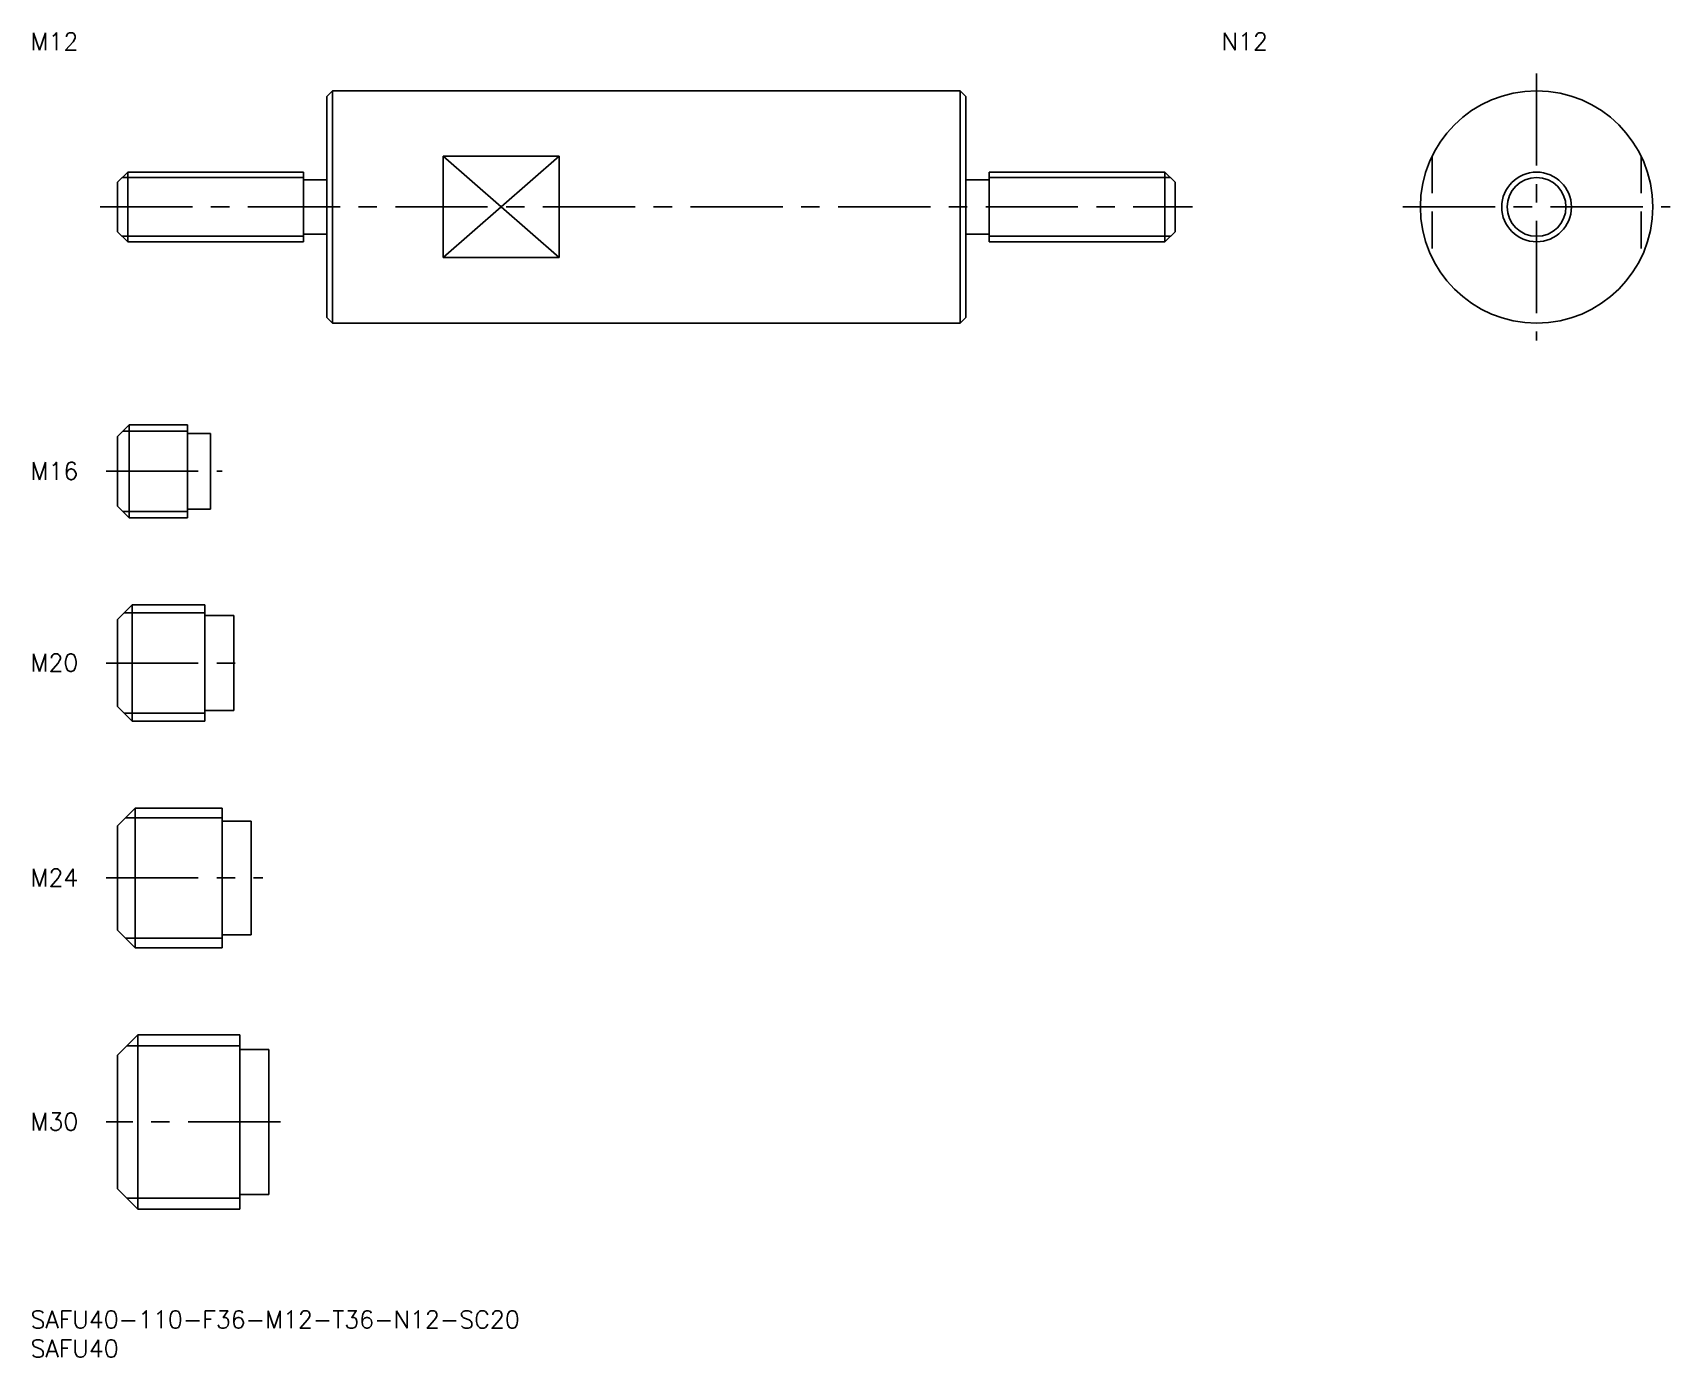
# Model space of a CAD drawing. Extents: x 0 to 282, y -8 to 220.
import ezdxf

# ---------------------------------------------------------------- set-up
doc = ezdxf.new("R2010")
doc.units = 0
doc.header["$LTSCALE"] = 0.5
doc.linetypes.add('CENTER', pattern=[50.8, 31.75, -6.35, 6.35, -6.35])
doc.linetypes.add('DASHED', pattern=[19.05, 12.7, -6.35])
for name, color, linetype in [('MSM_CENTER', 1, 'CENTER'), ('MSM_CONTINUOUS', 7, 'CONTINUOUS'), ('MSM_DASHED', 4, 'DASHED'), ('MSM_NARROW', 5, 'CONTINUOUS'), ('MSM_PART_NUMBER', 7, 'CONTINUOUS')]:
    doc.layers.add(name, color=color, linetype=linetype)
doc.styles.get("Standard").update_dxf_attribs({"font": 'txt.shx', "height": 1, "bigfont": 'bigfont.shx'})

# ---------------------------------------------------------------- blocks, each defined once
blk = doc.blocks.new('*U14')
at = {"layer": 'MSM_PART_NUMBER'}
blk.add_text('SAFU40-110-F36-M12-T36-N12-SC20', height=3, dxfattribs=at).set_placement((0, -3))
blk = doc.blocks.new('*U15')
at = {"layer": 'MSM_PART_NUMBER'}
blk.add_text('SAFU40', height=3, dxfattribs=at).set_placement((0, -8))
blk = doc.blocks.new('*U16')
at = {"layer": 'MSM_PART_NUMBER'}
blk.add_text('M30', height=3, dxfattribs=at).set_placement((0, 31.06))
blk = doc.blocks.new('*U17')
at = {"layer": 'MSM_PART_NUMBER'}
blk.add_text('M24', height=3, dxfattribs=at).set_placement((0, 73.06))
blk = doc.blocks.new('*U18')
at = {"layer": 'MSM_PART_NUMBER'}
blk.add_text('M20', height=3, dxfattribs=at).set_placement((0, 110.06))
blk = doc.blocks.new('*U19')
at = {"layer": 'MSM_PART_NUMBER'}
blk.add_text('M16', height=3, dxfattribs=at).set_placement((0, 143.06))
blk = doc.blocks.new('*U20')
at = {"layer": 'MSM_PART_NUMBER'}
blk.add_text('M12', height=3, dxfattribs=at).set_placement((0, 216.99))
blk = doc.blocks.new('*U21')
at = {"layer": 'MSM_PART_NUMBER'}
blk.add_text('N12', height=3, dxfattribs=at).set_placement((205, 216.99))

msp = doc.modelspace()

# ---------------------------------------------------------------- linework, layer by layer
at = {"layer": 'MSM_CENTER'}
for p, q in [((259.22, 213), (259.22, 167)), ((12, 190), (200, 190)), ((236.22, 190), (282.22, 190)), ((13, 144.5), (33, 144.5)), ((13, 111.5), (37, 111.5)), ((13, 74.5), (40, 74.5)), ((43, 32.5), (13, 32.5))]:
    msp.add_line(p, q, dxfattribs=at)
at = {"layer": 'MSM_CONTINUOUS'}
for p, q in [((52, 210), (51, 209)), ((51, 171), (51, 209)), ((52, 210), (160, 210)), ((52, 210), (52, 170)), ((160, 210), (161, 209)), ((160, 170), (160, 210)), ((161, 209), (161, 171)), ((91, 198.72), (71, 198.72)), ((71, 198.72), (71, 181.28)), ((91, 181.28), (91, 198.72)), ((16.75, 196), (15, 194.25)), ((47, 196), (16.75, 196)), ((16.75, 196), (16.75, 184)), ((47, 184), (47, 196)), ((47, 194.7), (51, 194.7)), ((165, 194.7), (161, 194.7)), ((165, 196), (195.25, 196)), ((165, 184), (165, 196)), ((195.25, 196), (197, 194.25)), ((195.25, 196), (195.25, 184)), ((15, 185.75), (15, 194.25)), ((197, 185.75), (197, 194.25)), ((16.75, 184), (15, 185.75)), ((47, 184), (16.75, 184)), ((47, 185.3), (51, 185.3)), ((165, 185.3), (161, 185.3)), ((165, 184), (195.25, 184)), ((195.25, 184), (197, 185.75)), ((91, 181.28), (71, 181.28)), ((51, 171), (52, 170)), ((52, 170), (160, 170)), ((160, 170), (161, 171)), ((17, 152.5), (15, 150.5)), ((27, 152.5), (17, 152.5)), ((17, 136.5), (17, 152.5)), ((27, 152.5), (27, 136.5)), ((15, 138.5), (15, 150.5)), ((27, 151), (31, 151)), ((31, 151), (31, 138)), ((17, 136.5), (15, 138.5)), ((27, 136.5), (17, 136.5)), ((27, 138), (31, 138)), ((17.5, 121.5), (15, 119)), ((30, 121.5), (17.5, 121.5)), ((17.5, 121.5), (17.5, 101.5)), ((30, 121.5), (30, 101.5)), ((15, 104), (15, 119)), ((30, 119.7), (35, 119.7)), ((35, 119.7), (35, 103.3)), ((17.5, 101.5), (15, 104)), ((30, 101.5), (17.5, 101.5)), ((30, 103.3), (35, 103.3)), ((18, 86.5), (15, 83.5)), ((33, 86.5), (18, 86.5)), ((18, 62.5), (18, 86.5)), ((33, 86.5), (33, 62.5)), ((15, 65.5), (15, 83.5)), ((33, 84.3), (38, 84.3)), ((38, 84.3), (38, 64.7)), ((18, 62.5), (15, 65.5)), ((33, 62.5), (18, 62.5)), ((33, 64.7), (38, 64.7)), ((18.5, 47.5), (15, 44)), ((18.5, 47.5), (36, 47.5)), ((18.5, 17.5), (18.5, 47.5)), ((36, 47.5), (36, 17.5)), ((15, 44), (15, 21)), ((41, 45), (36, 45)), ((41, 45), (41, 20)), ((18.5, 17.5), (15, 21)), ((41, 20), (36, 20)), ((18.5, 17.5), (36, 17.5))]:
    msp.add_line(p, q, dxfattribs=at)
for radius in [20, 6]:
    msp.add_circle((259.22, 190), radius, dxfattribs=at)
at = {"layer": 'MSM_DASHED'}
for p, q in [((241.22, 198.72), (241.22, 181.28)), ((277.22, 198.72), (277.22, 181.28))]:
    msp.add_line(p, q, dxfattribs=at)
at = {"layer": 'MSM_NARROW'}
for p, q in [((71, 181.28), (91, 198.72)), ((71, 198.72), (91, 181.28)), ((47, 195.05), (15.8, 195.05)), ((165, 195.05), (196.2, 195.05)), ((47, 184.95), (15.8, 184.95)), ((165, 184.95), (196.2, 184.95)), ((27, 151.42), (15.92, 151.42)), ((27, 137.58), (15.92, 137.58)), ((30, 120.15), (16.15, 120.15)), ((30, 102.85), (16.15, 102.85)), ((33, 84.88), (16.38, 84.88)), ((33, 64.12), (16.38, 64.12)), ((16.61, 45.61), (36, 45.61)), ((16.61, 19.39), (36, 19.39))]:
    msp.add_line(p, q, dxfattribs=at)
msp.add_circle((259.22, 190), 5.05, dxfattribs=at)

# ---------------------------------------------------------------- block references
at = {"layer": 'MSM_CONTINUOUS'}
for name in ['*U20', '*U21', '*U19', '*U18', '*U17', '*U16', '*U14', '*U15']:
    msp.add_blockref(name, (0, 0), dxfattribs=at)

doc.saveas('drawing.dxf')
